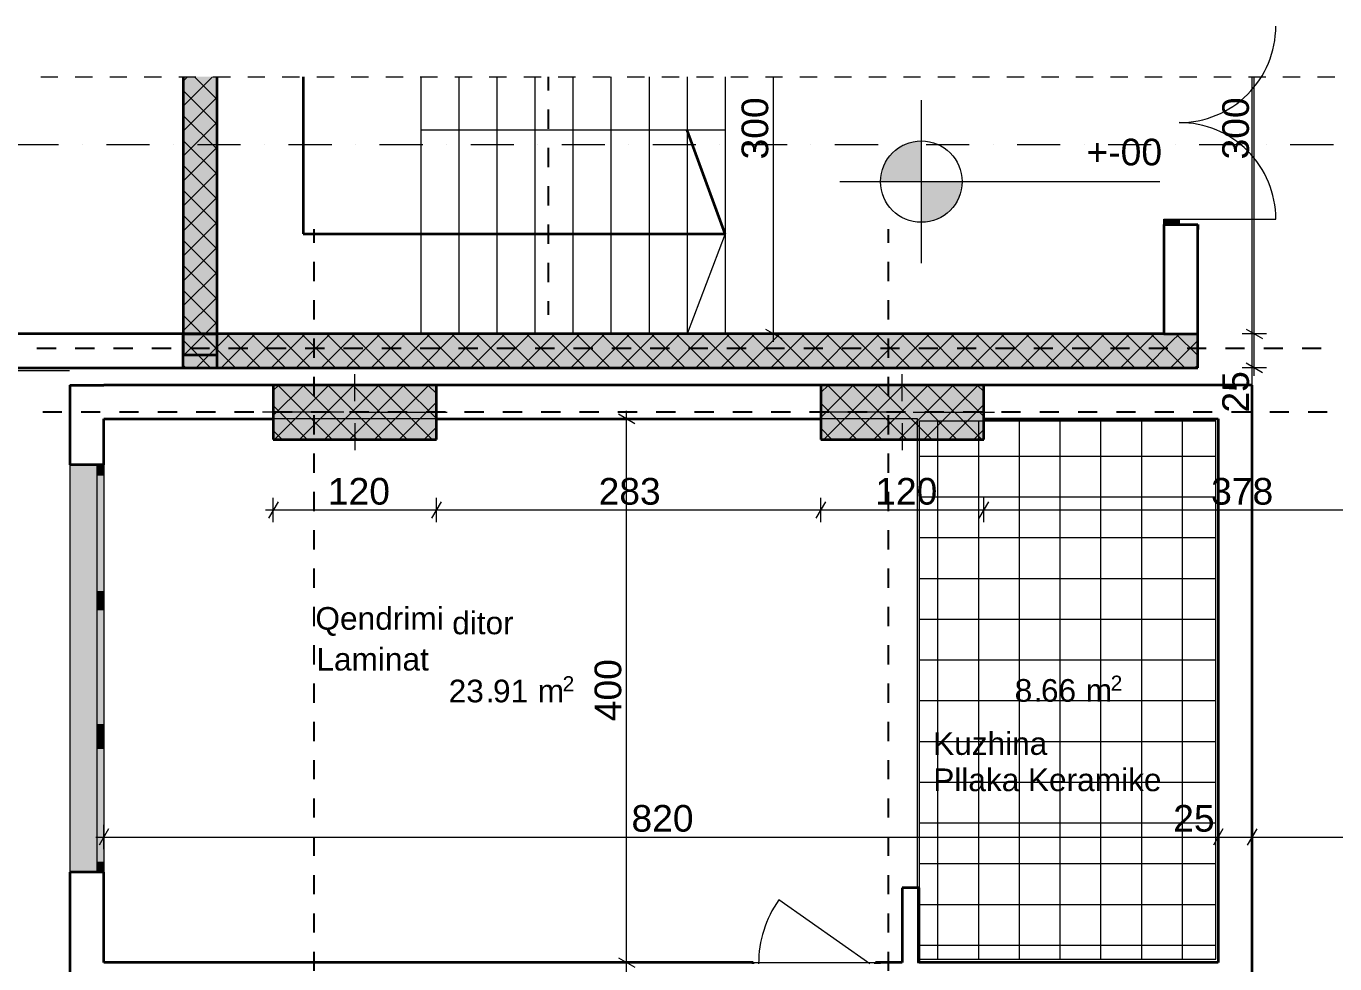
# Model space of a CAD drawing. Header units: centimetres. Extents: x -1402 to 3082, y -180 to 3169.
# Drawn here: x 263 to 1227, y 2462 to 3153 of the extents above; entities that cross this region are included whole.
import ezdxf

# ---------------------------------------------------------------- set-up
doc = ezdxf.new("R2010")
doc.units = ezdxf.units.CM
for name, color, linetype, true_color in [('PDF_Annotation - Text', 7, 'Continuous', 0xa80f02), ('PDF_Geometry', 7, 'Continuous', 0x999999), ('PDF_Marker - Section', 7, 'Continuous', 0x80c2ff), ('PDF_Structural - Shear', 7, 'Continuous', 0xdf0000), ('PDF_Text', 7, 'Continuous', 0xa80f02)]:
    doc.layers.add(name, color=color, linetype=linetype, true_color=true_color)
for name, color, linetype in [('PDF_Dimensioning - General', 7, 'Continuous'), ('PDF_Drawing & Figure', 7, 'Continuous'), ('PDF_Structural - Bearing', 7, 'Continuous')]:
    doc.layers.add(name, color=color, linetype=linetype)
doc.styles.add('PDF Arial', font='arial.ttf')

msp = doc.modelspace()

# ---------------------------------------------------------------- hatches: boundary and pattern name
at = {"layer": 'PDF_Dimensioning - General', "transparency": 33554559}
for points in [[(922.26, 3038.6), (892.25, 3038.6), (894.54, 3050.08), (901.04, 3059.82), (910.78, 3066.33), (922.26, 3068.61)], [(922.26, 3038.6), (952.28, 3038.6), (949.99, 3027.11), (943.49, 3017.37), (933.75, 3010.87), (922.26, 3008.58)]]:
    msp.add_hatch(color=256, dxfattribs=at).paths.add_polyline_path(points)

# ---------------------------------------------------------------- linework, layer by layer
at = {"layer": 'PDF_Dimensioning - General', "lineweight": 13}
for points in [[(813.39, 2926.5), (813.39, 3115.78)], [(922.26, 2978.57), (922.26, 3098.63)], [(862.23, 3038.6), (982.29, 3038.6)], [(807.39, 2929.97), (819.4, 2923.04)], [(1161.43, 2929.97), (1173.44, 2923.04)], [(822.4, 2926.5), (804.39, 2926.5)], [(813.39, 2920.63), (813.39, 2926.5)], [(1161.43, 2904.96), (1173.44, 2898.03)], [(714.2, 2863.73), (696.19, 2863.73)], [(711.2, 2860.26), (699.2, 2867.2)], [(705.2, 2863.73), (705.2, 2869.6)], [(705.2, 2463.33), (705.2, 2863.73)], [(448.49, 2802.68), (441.55, 2790.67)], [(568.54, 2802.68), (561.61, 2790.67)], [(851.56, 2802.68), (844.63, 2790.67)], [(971.62, 2802.68), (964.69, 2790.67)], [(320.19, 2546.75), (320.19, 2564.76)], [(1140.74, 2546.75), (1140.74, 2564.76)], [(1165.75, 2546.75), (1165.75, 2564.76)], [(314.32, 2555.76), (320.19, 2555.76)], [(323.66, 2561.76), (316.73, 2549.75)], [(320.19, 2555.76), (1140.74, 2555.76)], [(1144.2, 2561.76), (1137.27, 2549.75)], [(1140.74, 2555.76), (1165.75, 2555.76)], [(1169.22, 2561.76), (1162.28, 2549.75)], [(1165.75, 2555.76), (1346.49, 2555.76)], [(714.2, 2463.33), (696.19, 2463.33)], [(699.2, 2466.79), (711.2, 2459.86)], [(705.2, 2450.82), (705.2, 2463.33)]]:
    msp.add_lwpolyline(points, dxfattribs=at)
at = {"layer": 'PDF_Dimensioning - General', "color": 8, "lineweight": 15, "true_color": 0x7f7f7f}
for points in [[(1167.43, 2926.5), (1167.43, 3115.78)], [(1176.44, 2926.5), (1158.43, 2926.5)], [(1167.43, 2901.49), (1167.43, 2926.5)], [(1176.44, 2901.49), (1158.43, 2901.49)], [(1167.43, 2895.62), (1167.43, 2901.49)]]:
    msp.add_lwpolyline(points, dxfattribs=at)
at = {"layer": 'PDF_Dimensioning - General', "color": 253, "lineweight": 13, "true_color": 0x999999}
for points in [[(982.29, 3038.6), (1097.94, 3038.6)], [(445.02, 2787.67), (445.02, 2805.68)], [(565.08, 2787.67), (565.08, 2805.68)], [(848.1, 2787.67), (848.1, 2805.68)], [(968.15, 2787.67), (968.15, 2805.68)], [(439.15, 2796.67), (445.02, 2796.67)], [(445.02, 2796.67), (565.08, 2796.67)], [(565.08, 2796.67), (848.1, 2796.67)], [(848.1, 2796.67), (968.15, 2796.67)], [(968.15, 2796.67), (1346.49, 2796.67)]]:
    msp.add_lwpolyline(points, dxfattribs=at)
at = {"layer": 'PDF_Dimensioning - General', "lineweight": 13}
msp.add_circle((922.26, 3038.6), 30.01, dxfattribs=at)
at = {"layer": 'PDF_Drawing & Figure', "color": 104, "lineweight": 20, "true_color": 0x029e21}
msp.add_lwpolyline([(294.95, 2899.28), (-712.03, 2899.28)], dxfattribs=at)
at = {"layer": 'PDF_Geometry', "color": 251, "lineweight": 18, "true_color": 0x6a6a6a}
for points in [[(273.71, 3115.78), (286.41, 3115.78)], [(299.12, 3115.78), (311.82, 3115.78)], [(324.53, 3115.78), (337.24, 3115.78)], [(349.94, 3115.78), (362.65, 3115.78)], [(375.36, 3115.78), (388.06, 3115.78)], [(400.77, 3115.78), (413.48, 3115.78)], [(426.18, 3115.78), (438.89, 3115.78)], [(451.59, 3115.78), (464.3, 3115.78)], [(477, 3115.78), (489.71, 3115.78)], [(502.42, 3115.78), (515.12, 3115.78)], [(527.83, 3115.78), (540.53, 3115.78)], [(553.24, 3115.78), (565.95, 3115.78)], [(578.65, 3115.78), (591.36, 3115.78)], [(604.07, 3115.78), (616.77, 3115.78)], [(629.48, 3115.78), (642.19, 3115.78)], [(654.89, 3115.78), (667.6, 3115.78)], [(680.3, 3115.78), (693.01, 3115.78)], [(705.71, 3115.78), (718.42, 3115.78)], [(731.12, 3115.78), (743.83, 3115.78)], [(756.54, 3115.78), (769.24, 3115.78)], [(781.95, 3115.78), (794.66, 3115.78)], [(807.36, 3115.78), (820.07, 3115.78)], [(832.78, 3115.78), (845.48, 3115.78)], [(858.19, 3115.78), (870.9, 3115.78)], [(883.6, 3115.78), (896.31, 3115.78)], [(909.01, 3115.78), (921.72, 3115.78)], [(934.42, 3115.78), (947.13, 3115.78)], [(959.83, 3115.78), (972.54, 3115.78)], [(985.25, 3115.78), (997.95, 3115.78)], [(1010.66, 3115.78), (1023.37, 3115.78)], [(1036.07, 3115.78), (1048.78, 3115.78)], [(1061.49, 3115.78), (1074.19, 3115.78)], [(1086.9, 3115.78), (1099.61, 3115.78)], [(1112.31, 3115.78), (1125.02, 3115.78)], [(1137.72, 3115.78), (1150.43, 3115.78)], [(1163.13, 3115.78), (1175.84, 3115.78)], [(1188.54, 3115.78), (1201.25, 3115.78)], [(1213.96, 3115.78), (1226.66, 3115.78)]]:
    msp.add_lwpolyline(points, dxfattribs=at)
at = {"layer": 'PDF_Geometry', "color": 7, "lineweight": 13}
for points in [[(378.54, 2926.5), (378.54, 3115.78)], [(553.62, 3115.78), (553.62, 2926.5)], [(581.64, 3115.78), (581.64, 2926.5)], [(609.65, 3115.78), (609.65, 2926.5)], [(637.66, 3115.78), (637.66, 2926.5)], [(665.68, 3115.78), (665.68, 2926.5)], [(693.69, 3115.78), (693.69, 2926.5)], [(721.7, 3115.78), (721.7, 2926.5)], [(749.72, 3115.78), (749.72, 2926.5)], [(777.73, 3115.78), (777.73, 2926.5)], [(1165.75, 1363.49), (1165.75, 3115.78)], [(777.73, 3076.58), (553.62, 3076.58)], [(777.73, 3000.01), (749.72, 2926.5)], [(-712.03, 2926.5), (378.54, 2926.5)], [(320.19, 2863.73), (320.19, 2463.33)], [(919.43, 2863.73), (320.19, 2863.73)], [(919.43, 2518.2), (919.43, 2863.73)], [(920.56, 2862.07), (920.56, 2465.83)], [(1139.21, 2862.07), (920.56, 2862.07)], [(1139.21, 2465.83), (1139.21, 2862.07)], [(908.02, 2518.2), (919.43, 2518.2)], [(908.02, 2463.33), (908.02, 2518.2)], [(920.52, 2518.2), (919.43, 2518.2)], [(919.43, 2518.2), (919.43, 2463.33)], [(920.52, 2463.33), (920.52, 2518.2)], [(320.19, 2463.33), (908.02, 2463.33)], [(919.43, 2463.33), (920.52, 2463.33)], [(920.56, 2465.83), (1139.21, 2465.83)]]:
    msp.add_lwpolyline(points, dxfattribs=at)
at = {"layer": 'PDF_Geometry', "color": 5, "lineweight": 35}
for points in [[(467.05, 3115.78), (467.05, 3000.01)], [(777.73, 3000.01), (749.72, 3076.58)], [(467.05, 3000.01), (777.73, 3000.01)]]:
    msp.add_lwpolyline(points, dxfattribs=at)
at = {"layer": 'PDF_Geometry', "lineweight": 13}
for points in [[(934.47, 2465.83), (934.47, 2862.07)], [(964.49, 2465.83), (964.49, 2862.07)], [(994.5, 2465.83), (994.5, 2862.07)], [(1024.52, 2465.83), (1024.52, 2862.07)], [(1054.53, 2465.83), (1054.53, 2862.07)], [(1084.54, 2465.83), (1084.54, 2862.07)], [(1114.56, 2465.83), (1114.56, 2862.07)], [(920.56, 2836.32), (1139.21, 2836.32)], [(920.56, 2806.3), (1139.21, 2806.3)], [(920.56, 2776.29), (1139.21, 2776.29)], [(920.56, 2746.28), (1139.21, 2746.28)], [(920.56, 2716.26), (1139.21, 2716.26)], [(920.56, 2686.25), (1139.21, 2686.25)], [(920.56, 2656.23), (1139.21, 2656.23)], [(920.56, 2626.22), (1139.21, 2626.22)], [(920.56, 2596.2), (1139.21, 2596.2)], [(920.56, 2566.19), (1139.21, 2566.19)], [(920.56, 2536.18), (1139.21, 2536.18)], [(920.56, 2506.16), (1139.21, 2506.16)], [(920.56, 2476.15), (1139.21, 2476.15)]]:
    msp.add_lwpolyline(points, dxfattribs=at)
at = {"layer": 'PDF_Marker - Section', "lineweight": 18}
for points in [[(255.07, 3065.93), (286.84, 3065.93)], [(304.48, 3065.93), (304.48, 3065.93)], [(322.13, 3065.93), (353.9, 3065.93)], [(371.55, 3065.93), (371.55, 3065.93)], [(389.19, 3065.93), (420.96, 3065.93)], [(438.6, 3065.93), (438.6, 3065.93)], [(456.25, 3065.93), (488.01, 3065.93)], [(505.66, 3065.93), (505.66, 3065.93)], [(523.31, 3065.93), (555.08, 3065.93)], [(572.72, 3065.93), (572.72, 3065.93)], [(590.37, 3065.93), (622.14, 3065.93)], [(639.78, 3065.93), (639.78, 3065.93)], [(657.43, 3065.93), (689.19, 3065.93)], [(706.84, 3065.93), (706.84, 3065.93)], [(724.49, 3065.93), (756.26, 3065.93)], [(773.9, 3065.93), (773.9, 3065.93)], [(791.55, 3065.93), (823.32, 3065.93)], [(840.97, 3065.93), (840.97, 3065.93)], [(858.61, 3065.93), (890.38, 3065.93)], [(908.02, 3065.93), (908.02, 3065.93)], [(925.67, 3065.93), (957.43, 3065.93)], [(975.08, 3065.93), (975.08, 3065.93)], [(992.73, 3065.93), (1024.5, 3065.93)], [(1042.15, 3065.93), (1042.15, 3065.93)], [(1059.79, 3065.93), (1091.56, 3065.93)], [(1109.2, 3065.93), (1109.2, 3065.93)], [(1126.85, 3065.93), (1158.61, 3065.93)], [(1176.26, 3065.93), (1176.26, 3065.93)], [(1193.91, 3065.93), (1225.68, 3065.93)]]:
    msp.add_lwpolyline(points, dxfattribs=at)
at = {"layer": 'PDF_Structural - Bearing', "lineweight": 35}
for points in [[(378.54, 3115.78), (378.54, 2926.5)], [(378.54, 3115.78), (378.54, 2911.04)], [(403.55, 2926.5), (403.55, 3115.78)], [(403.55, 2911.04), (403.55, 3115.78)], [(1100.72, 3007.02), (1100.72, 3003.32)], [(1100.72, 3007.02), (1112.22, 3007.02)], [(1100.72, 3007.02), (1100.72, 2926.5)], [(1100.72, 3007.02), (1112.22, 3007.02)], [(1100.72, 3007.02), (1112.22, 3007.02)], [(1100.72, 3007.02), (1100.72, 3003.32)], [(1100.72, 3007.02), (1100.72, 3003.32)], [(1112.22, 3007.02), (1125.73, 3007.02)], [(1112.22, 3007.02), (1125.73, 3007.02)], [(1112.22, 3007.02), (1125.73, 3007.02)], [(1125.73, 3007.02), (1125.73, 3003.32)], [(1125.73, 2926.5), (1125.73, 3007.02)], [(1125.73, 3007.02), (1125.73, 3003.32)], [(1125.73, 3007.02), (1125.73, 3003.32)], [(403.55, 2926.5), (-712.03, 2926.5)], [(378.54, 2926.5), (403.55, 2926.5)], [(378.54, 2926.5), (403.55, 2926.5)], [(378.54, 2901.49), (378.54, 2926.5)], [(1100.72, 2926.5), (403.55, 2926.5)], [(403.55, 2901.49), (403.55, 2926.5)], [(1100.72, 2926.5), (1125.73, 2926.5)], [(1100.72, 2926.5), (1125.73, 2926.5)], [(1125.73, 2901.49), (1125.73, 2926.5)], [(378.54, 2911.04), (403.55, 2911.04)], [(-712.03, 2901.49), (403.55, 2901.49)], [(378.54, 2901.49), (1125.73, 2901.49)], [(295.18, 2888.74), (295.18, 2829.89)], [(295.18, 2888.74), (320.19, 2888.74)], [(445.02, 2888.74), (320.19, 2888.74)], [(565.08, 2888.74), (445.02, 2888.74)], [(445.02, 2888.74), (445.02, 2848.72)], [(848.1, 2888.74), (565.08, 2888.74)], [(565.08, 2848.72), (565.08, 2888.74)], [(968.15, 2888.74), (848.1, 2888.74)], [(848.1, 2888.74), (848.1, 2848.72)], [(1140.74, 2888.74), (968.15, 2888.74)], [(968.15, 2848.72), (968.15, 2888.74)], [(1165.75, 2888.74), (1140.74, 2888.74)], [(1165.75, 2316.02), (1165.75, 2888.74)], [(320.19, 2829.89), (320.19, 2863.73)], [(320.19, 2863.73), (445.02, 2863.73)], [(565.08, 2863.73), (848.1, 2863.73)], [(968.15, 2863.73), (1140.74, 2863.73)], [(1140.74, 2863.73), (1140.74, 2463.33)], [(445.02, 2848.72), (565.08, 2848.72)], [(848.1, 2848.72), (968.15, 2848.72)], [(315.19, 2829.89), (295.18, 2829.89)], [(315.19, 2829.89), (295.18, 2829.89)], [(320.19, 2829.89), (315.19, 2829.89)], [(320.19, 2829.89), (315.19, 2829.89)], [(320.19, 2829.89), (315.19, 2829.89)], [(315.19, 2529.75), (295.18, 2529.75)], [(295.18, 2529.75), (295.18, 2450.82)], [(315.19, 2529.75), (295.18, 2529.75)], [(320.19, 2529.75), (315.19, 2529.75)], [(320.19, 2529.75), (315.19, 2529.75)], [(320.19, 2529.75), (315.19, 2529.75)], [(320.19, 2463.33), (320.19, 2529.75)], [(908.02, 2518.2), (908.02, 2463.33)], [(920.52, 2518.2), (908.02, 2518.2)], [(920.52, 2463.33), (920.52, 2518.2)], [(425.24, 2463.33), (320.19, 2463.33)], [(450.26, 2463.33), (425.24, 2463.33)], [(798.38, 2463.33), (450.26, 2463.33)], [(798.38, 2463.33), (794.68, 2463.33)], [(798.38, 2463.33), (794.68, 2463.33)], [(798.38, 2463.33), (794.68, 2463.33)], [(798.38, 2462.33), (798.38, 2463.33)], [(798.38, 2462.33), (798.38, 2463.33)], [(798.38, 2462.33), (798.38, 2463.33)], [(888.42, 2463.33), (892.13, 2463.33)], [(888.42, 2462.33), (888.42, 2463.33)], [(908.02, 2463.33), (888.42, 2463.33)], [(888.42, 2462.33), (888.42, 2463.33)], [(888.42, 2462.33), (888.42, 2463.33)], [(888.42, 2463.33), (892.13, 2463.33)], [(888.42, 2463.33), (892.13, 2463.33)], [(1140.74, 2463.33), (920.52, 2463.33)]]:
    msp.add_lwpolyline(points, dxfattribs=at)
at = {"layer": 'PDF_Structural - Bearing', "lineweight": 13}
for points in [[(378.54, 3094.1), (400.22, 3115.78)], [(378.54, 3112.5), (381.83, 3115.78)], [(403.55, 3099.15), (386.91, 3115.78)], [(403.55, 3080.75), (378.54, 3105.76)], [(378.54, 3075.71), (403.55, 3100.72)], [(403.55, 3062.36), (378.54, 3087.37)], [(378.54, 3057.31), (403.55, 3082.33)], [(403.55, 3043.97), (378.54, 3068.98)], [(378.54, 3038.92), (403.55, 3063.93)], [(403.55, 3025.57), (378.54, 3050.58)], [(378.54, 3020.53), (403.55, 3045.54)], [(403.55, 3007.18), (378.54, 3032.19)], [(378.54, 3002.13), (403.55, 3027.15)], [(403.55, 2988.78), (378.54, 3013.8)], [(378.54, 2983.74), (403.55, 3008.75)], [(403.55, 2970.39), (378.54, 2995.4)], [(378.54, 2965.35), (403.55, 2990.36)], [(403.55, 2952), (378.54, 2977.01)], [(378.54, 2946.95), (403.55, 2971.96)], [(403.55, 2933.6), (378.54, 2958.62)], [(378.54, 2928.56), (403.55, 2953.57)], [(403.55, 2915.21), (378.54, 2940.22)], [(379.42, 2911.04), (403.55, 2935.18)], [(378.54, 2910.16), (394.88, 2926.5)], [(388.71, 2911.66), (378.54, 2921.83)], [(389.33, 2911.04), (378.54, 2921.83)], [(388.26, 2901.49), (413.27, 2926.5)], [(397.9, 2920.86), (392.26, 2926.5)], [(417.27, 2901.49), (397.9, 2920.86)], [(406.66, 2901.49), (431.66, 2926.5)], [(435.66, 2901.49), (410.65, 2926.5)], [(425.05, 2901.49), (450.06, 2926.5)], [(454.06, 2901.49), (429.05, 2926.5)], [(443.44, 2901.49), (468.45, 2926.5)], [(472.45, 2901.49), (447.44, 2926.5)], [(461.84, 2901.49), (486.85, 2926.5)], [(490.85, 2901.49), (465.83, 2926.5)], [(480.23, 2901.49), (505.24, 2926.5)], [(509.24, 2901.49), (484.23, 2926.5)], [(498.62, 2901.49), (523.64, 2926.5)], [(527.63, 2901.49), (502.62, 2926.5)], [(517.01, 2901.49), (542.03, 2926.5)], [(546.03, 2901.49), (521.01, 2926.5)], [(535.41, 2901.49), (560.42, 2926.5)], [(564.42, 2901.49), (539.4, 2926.5)], [(553.81, 2901.49), (578.81, 2926.5)], [(582.81, 2901.49), (557.8, 2926.5)], [(572.2, 2901.49), (597.21, 2926.5)], [(601.2, 2901.49), (576.2, 2926.5)], [(590.59, 2901.49), (615.6, 2926.5)], [(619.6, 2901.49), (594.59, 2926.5)], [(608.98, 2901.49), (634, 2926.5)], [(638, 2901.49), (612.98, 2926.5)], [(627.38, 2901.49), (652.39, 2926.5)], [(656.39, 2901.49), (631.38, 2926.5)], [(645.77, 2901.49), (670.78, 2926.5)], [(674.78, 2901.49), (649.77, 2926.5)], [(664.16, 2901.49), (689.18, 2926.5)], [(693.17, 2901.49), (668.16, 2926.5)], [(682.56, 2901.49), (707.57, 2926.5)], [(711.57, 2901.49), (686.55, 2926.5)], [(700.95, 2901.49), (725.96, 2926.5)], [(729.96, 2901.49), (704.95, 2926.5)], [(719.35, 2901.49), (744.36, 2926.5)], [(748.35, 2901.49), (723.35, 2926.5)], [(737.74, 2901.49), (762.75, 2926.5)], [(766.75, 2901.49), (741.74, 2926.5)], [(756.13, 2901.49), (781.15, 2926.5)], [(785.14, 2901.49), (760.13, 2926.5)], [(774.53, 2901.49), (799.54, 2926.5)], [(803.54, 2901.49), (778.52, 2926.5)], [(792.92, 2901.49), (817.93, 2926.5)], [(821.93, 2901.49), (796.92, 2926.5)], [(811.31, 2901.49), (836.33, 2926.5)], [(840.32, 2901.49), (815.31, 2926.5)], [(829.71, 2901.49), (854.72, 2926.5)], [(858.72, 2901.49), (833.7, 2926.5)], [(848.1, 2901.49), (873.11, 2926.5)], [(877.11, 2901.49), (852.1, 2926.5)], [(866.5, 2901.49), (891.5, 2926.5)], [(895.5, 2901.49), (870.49, 2926.5)], [(884.89, 2901.49), (909.9, 2926.5)], [(913.9, 2901.49), (888.89, 2926.5)], [(903.28, 2901.49), (928.3, 2926.5)], [(932.29, 2901.49), (907.28, 2926.5)], [(921.67, 2901.49), (946.69, 2926.5)], [(950.69, 2901.49), (925.67, 2926.5)], [(940.07, 2901.49), (965.08, 2926.5)], [(969.08, 2901.49), (944.07, 2926.5)], [(958.46, 2901.49), (983.47, 2926.5)], [(987.47, 2901.49), (962.46, 2926.5)], [(976.86, 2901.49), (1001.87, 2926.5)], [(1005.86, 2901.49), (980.86, 2926.5)], [(995.25, 2901.49), (1020.26, 2926.5)], [(1024.26, 2901.49), (999.25, 2926.5)], [(1013.64, 2901.49), (1038.65, 2926.5)], [(1042.65, 2901.49), (1017.64, 2926.5)], [(1032.04, 2901.49), (1057.05, 2926.5)], [(1061.05, 2901.49), (1036.04, 2926.5)], [(1050.43, 2901.49), (1075.44, 2926.5)], [(1079.44, 2901.49), (1054.43, 2926.5)], [(1068.82, 2901.49), (1093.84, 2926.5)], [(1097.83, 2901.49), (1072.82, 2926.5)], [(1087.22, 2901.49), (1106.47, 2920.75)], [(1116.23, 2901.49), (1091.21, 2926.5)], [(1106.47, 2920.75), (1112.23, 2926.5)], [(1125.73, 2910.39), (1109.61, 2926.5)], [(1115.67, 2911.55), (1125.73, 2921.61)], [(398.88, 2901.49), (388.71, 2911.66)], [(397.81, 2911.04), (403.55, 2916.78)], [(1105.61, 2901.49), (1115.67, 2911.55)], [(379.51, 2902.47), (378.54, 2903.44)], [(380.48, 2901.49), (379.51, 2902.47)], [(1124.01, 2901.49), (1124.87, 2902.35)], [(1124.87, 2902.35), (1125.73, 2903.22)], [(445.02, 2866.28), (467.48, 2888.74)], [(445.02, 2884.68), (449.09, 2888.74)], [(445.86, 2848.72), (485.87, 2888.74)], [(488.43, 2848.72), (448.41, 2888.74)], [(464.25, 2848.72), (504.26, 2888.74)], [(506.83, 2848.72), (466.81, 2888.74)], [(482.64, 2848.72), (522.66, 2888.74)], [(525.22, 2848.72), (485.2, 2888.74)], [(501.03, 2848.72), (541.06, 2888.74)], [(543.61, 2848.72), (503.59, 2888.74)], [(519.43, 2848.72), (559.45, 2888.74)], [(562.01, 2848.72), (521.99, 2888.74)], [(565.08, 2864.05), (540.38, 2888.74)], [(565.08, 2882.44), (558.78, 2888.74)], [(848.1, 2864.7), (872.14, 2888.74)], [(848.1, 2883.1), (853.75, 2888.74)], [(850.51, 2848.72), (890.53, 2888.74)], [(893.09, 2848.72), (853.07, 2888.74)], [(868.91, 2848.72), (908.92, 2888.74)], [(911.49, 2848.72), (871.47, 2888.74)], [(887.3, 2848.72), (927.32, 2888.74)], [(929.88, 2848.72), (889.86, 2888.74)], [(905.69, 2848.72), (945.72, 2888.74)], [(948.27, 2848.72), (908.25, 2888.74)], [(924.09, 2848.72), (964.11, 2888.74)], [(966.67, 2848.72), (926.64, 2888.74)], [(968.15, 2865.63), (945.04, 2888.74)], [(968.15, 2884.02), (963.44, 2888.74)], [(470.04, 2848.72), (445.02, 2873.74)], [(537.82, 2848.72), (565.08, 2875.98)], [(874.7, 2848.72), (848.1, 2875.33)], [(942.48, 2848.72), (968.15, 2874.4)], [(451.65, 2848.72), (445.02, 2855.35)], [(556.21, 2848.72), (565.08, 2857.58)], [(856.3, 2848.72), (848.1, 2856.93)], [(960.87, 2848.72), (968.15, 2856)]]:
    msp.add_lwpolyline(points, dxfattribs=at)
at = {"layer": 'PDF_Structural - Bearing', "color": 30, "lineweight": 20, "true_color": 0xff6600}
for points in [[(1100.72, 3007.02), (1100.72, 3011.03)], [(1100.72, 3011.03), (1112.22, 3011.03)], [(1112.22, 3007.02), (1100.72, 3007.02)], [(1112.22, 3011.03), (1112.22, 3007.02)], [(315.19, 2822.39), (315.19, 2829.89)], [(320.19, 2829.89), (320.19, 2822.39)], [(320.19, 2822.39), (315.19, 2822.39)], [(315.19, 2729.84), (315.19, 2736.65)], [(315.19, 2736.65), (320.19, 2736.65)], [(315.19, 2723.04), (315.19, 2729.84)], [(320.19, 2736.65), (320.19, 2729.84)], [(320.19, 2729.84), (320.19, 2723.04)], [(320.19, 2723.04), (315.19, 2723.04)], [(315.19, 2629.8), (315.19, 2638.55)], [(315.19, 2638.55), (320.19, 2638.55)], [(320.19, 2638.55), (320.19, 2629.8)], [(315.19, 2621.04), (315.19, 2629.8)], [(320.19, 2629.8), (320.19, 2621.04)], [(320.19, 2621.04), (315.19, 2621.04)], [(315.19, 2529.75), (315.19, 2537.25)], [(315.19, 2537.25), (320.19, 2537.25)], [(320.19, 2537.25), (320.19, 2529.75)]]:
    msp.add_lwpolyline(points, dxfattribs=at)
at = {"layer": 'PDF_Structural - Bearing', "color": 30, "lineweight": 18, "true_color": 0xff6600}
for points in [[(1112.22, 3011.03), (1183.26, 3011.03)], [(295.18, 2829.89), (295.18, 2529.75)], [(320.19, 2829.89), (320.19, 2529.75)], [(315.19, 2736.65), (315.19, 2822.39)], [(320.19, 2822.39), (320.19, 2736.65)], [(315.19, 2638.55), (315.19, 2723.04)], [(320.19, 2723.04), (320.19, 2638.55)], [(315.19, 2537.25), (315.19, 2621.04)], [(320.19, 2621.04), (320.19, 2537.25)], [(884.42, 2462.33), (817.22, 2509.38)]]:
    msp.add_lwpolyline(points, dxfattribs=at)
at = {"layer": 'PDF_Structural - Bearing', "color": 1, "lineweight": 0}
for points in [[(505.05, 2876.74), (505.05, 2896.75)], [(908.13, 2876.74), (908.13, 2896.75)], [(497.04, 2868.73), (437.01, 2868.73)], [(505.05, 2868.73), (505.05, 2868.73)], [(513.05, 2868.73), (573.08, 2868.73)], [(900.12, 2868.73), (840.1, 2868.73)], [(908.13, 2868.73), (908.13, 2868.73)], [(916.13, 2868.73), (976.16, 2868.73)], [(505.05, 2860.73), (505.05, 2840.72)], [(908.13, 2860.73), (908.13, 2840.72)]]:
    msp.add_lwpolyline(points, dxfattribs=at)
at = {"layer": 'PDF_Structural - Bearing', "color": 30, "lineweight": 18, "true_color": 0xff6600}
for centre, radius, start, end in [((1112.23, 3153.08), 71.03, 269.99127, 0.01105), ((1112.24, 3011.04), 71.03, 359.98909, 90.0093), ((884.41, 2462.34), 82.03, 145.00236, 180.00707)]:
    msp.add_arc(centre, radius, start, end, dxfattribs=at)
at = {"layer": 'PDF_Structural - Bearing', "transparency": 33554559}
msp.add_solid([(378.54, 2926.5), (378.54, 3115.78), (403.55, 2926.5), (403.55, 3115.78)], dxfattribs=at)
at = {"layer": 'PDF_Structural - Bearing', "color": 7, "true_color": 0xffffff, "transparency": 33554559}
for points in [[(378.54, 2911.04), (378.54, 3115.78), (403.55, 2911.04), (403.55, 3115.78)], [(1100.72, 3007.02), (1100.72, 3011.03), (1112.22, 3007.02), (1112.22, 3011.03)], [(403.55, 2926.5), (378.54, 2901.49), (378.54, 2926.5)], [(1100.72, 2926.5), (1125.73, 2901.49), (403.55, 2926.5), (378.54, 2901.49)], [(1100.72, 2926.5), (1125.73, 2926.5), (1125.73, 2901.49)], [(565.08, 2848.72), (445.02, 2848.72), (565.08, 2888.74), (445.02, 2888.74)], [(968.15, 2848.72), (848.1, 2848.72), (968.15, 2888.74), (848.1, 2888.74)], [(320.19, 2529.75), (295.18, 2529.75), (320.19, 2829.89), (295.18, 2829.89)], [(320.19, 2829.89), (315.19, 2829.89), (320.19, 2822.39), (315.19, 2822.39)], [(320.19, 2822.39), (315.19, 2822.39), (320.19, 2736.65), (315.19, 2736.65)], [(315.19, 2729.84), (320.19, 2729.84), (315.19, 2736.65), (320.19, 2736.65)], [(320.19, 2729.84), (315.19, 2729.84), (320.19, 2723.04), (315.19, 2723.04)], [(320.19, 2723.04), (315.19, 2723.04), (320.19, 2638.55), (315.19, 2638.55)], [(315.19, 2629.8), (320.19, 2629.8), (315.19, 2638.55), (320.19, 2638.55)], [(320.19, 2629.8), (315.19, 2629.8), (320.19, 2621.04), (315.19, 2621.04)], [(320.19, 2621.04), (315.19, 2621.04), (320.19, 2537.25), (315.19, 2537.25)], [(315.19, 2529.75), (320.19, 2529.75), (315.19, 2537.25), (320.19, 2537.25)]]:
    msp.add_solid(points, dxfattribs=at)
at = {"layer": 'PDF_Structural - Shear', "lineweight": 25}
for points in [[(647.46, 3115.78), (647.46, 3105.72)], [(647.46, 3091.6), (647.46, 3077.48)], [(647.46, 3063.36), (647.46, 3049.24)], [(647.46, 3035.13), (647.46, 3021.01)], [(647.46, 3006.89), (647.46, 2992.77)], [(475.04, 2993.54), (475.04, 3003.54)], [(898.12, 2993.54), (898.12, 3003.54)], [(475.04, 2965.31), (475.04, 2979.43)], [(647.46, 2978.66), (647.46, 2964.54)], [(898.12, 2965.31), (898.12, 2979.43)], [(475.04, 2937.07), (475.04, 2951.19)], [(647.46, 2950.42), (647.46, 2940.43)], [(898.12, 2937.07), (898.12, 2951.19)], [(475.04, 2908.84), (475.04, 2922.95)], [(898.12, 2908.84), (898.12, 2922.95)], [(270.87, 2915.98), (284.99, 2915.98)], [(299.11, 2915.98), (313.22, 2915.98)], [(327.34, 2915.98), (341.46, 2915.98)], [(355.58, 2915.98), (369.7, 2915.98)], [(383.82, 2915.98), (397.93, 2915.98)], [(412.05, 2915.98), (426.17, 2915.98)], [(440.29, 2915.98), (454.4, 2915.98)], [(468.52, 2915.98), (482.64, 2915.98)], [(496.76, 2915.98), (510.87, 2915.98)], [(524.99, 2915.98), (539.11, 2915.98)], [(553.23, 2915.98), (567.35, 2915.98)], [(581.47, 2915.98), (595.59, 2915.98)], [(609.7, 2915.98), (623.82, 2915.98)], [(637.94, 2915.98), (652.05, 2915.98)], [(666.17, 2915.98), (680.29, 2915.98)], [(694.41, 2915.98), (708.52, 2915.98)], [(722.64, 2915.98), (736.76, 2915.98)], [(750.88, 2915.98), (765, 2915.98)], [(779.12, 2915.98), (793.23, 2915.98)], [(807.35, 2915.98), (821.47, 2915.98)], [(835.59, 2915.98), (849.71, 2915.98)], [(863.82, 2915.98), (877.94, 2915.98)], [(892.06, 2915.98), (906.18, 2915.98)], [(920.29, 2915.98), (934.41, 2915.98)], [(948.53, 2915.98), (962.65, 2915.98)], [(976.77, 2915.98), (990.88, 2915.98)], [(1005, 2915.98), (1019.12, 2915.98)], [(1033.24, 2915.98), (1047.36, 2915.98)], [(1061.48, 2915.98), (1075.59, 2915.98)], [(1089.71, 2915.98), (1103.83, 2915.98)], [(1117.94, 2915.98), (1132.06, 2915.98)], [(1146.18, 2915.98), (1160.3, 2915.98)], [(1174.41, 2915.98), (1188.53, 2915.98)], [(1202.65, 2915.98), (1216.77, 2915.98)], [(475.04, 2880.6), (475.04, 2894.72)], [(898.12, 2880.6), (898.12, 2894.72)], [(289.39, 2868.73), (275.27, 2868.73)], [(317.62, 2868.73), (303.5, 2868.73)], [(345.86, 2868.73), (331.74, 2868.73)], [(374.1, 2868.73), (359.98, 2868.73)], [(402.33, 2868.73), (388.22, 2868.73)], [(430.57, 2868.73), (416.45, 2868.73)], [(458.8, 2868.73), (444.69, 2868.73)], [(487.04, 2868.73), (472.92, 2868.73)], [(475.04, 2852.36), (475.04, 2866.48)], [(515.27, 2868.73), (501.15, 2868.73)], [(543.51, 2868.73), (529.39, 2868.73)], [(571.75, 2868.73), (557.63, 2868.73)], [(599.98, 2868.73), (585.87, 2868.73)], [(628.22, 2868.73), (614.1, 2868.73)], [(656.46, 2868.73), (642.34, 2868.73)], [(684.69, 2868.73), (670.57, 2868.73)], [(712.92, 2868.73), (698.81, 2868.73)], [(741.16, 2868.73), (727.04, 2868.73)], [(769.4, 2868.73), (755.28, 2868.73)], [(797.63, 2868.73), (783.51, 2868.73)], [(825.87, 2868.73), (811.75, 2868.73)], [(854.11, 2868.73), (839.99, 2868.73)], [(882.34, 2868.73), (868.22, 2868.73)], [(910.58, 2868.73), (896.46, 2868.73)], [(898.12, 2852.36), (898.12, 2866.48)], [(938.81, 2868.73), (924.69, 2868.73)], [(967.05, 2868.73), (952.93, 2868.73)], [(995.28, 2868.73), (981.16, 2868.73)], [(1023.52, 2868.73), (1009.4, 2868.73)], [(1051.76, 2868.73), (1037.64, 2868.73)], [(1079.99, 2868.73), (1065.87, 2868.73)], [(1108.23, 2868.73), (1094.11, 2868.73)], [(1136.46, 2868.73), (1122.34, 2868.73)], [(1164.7, 2868.73), (1150.58, 2868.73)], [(1192.93, 2868.73), (1178.81, 2868.73)], [(1221.17, 2868.73), (1207.05, 2868.73)], [(475.04, 2824.13), (475.04, 2838.25)], [(898.12, 2824.13), (898.12, 2838.25)], [(475.04, 2795.89), (475.04, 2810.01)], [(898.12, 2795.89), (898.12, 2810.01)], [(475.04, 2767.66), (475.04, 2781.78)], [(898.12, 2767.66), (898.12, 2781.78)], [(475.04, 2739.42), (475.04, 2753.54)], [(898.12, 2739.42), (898.12, 2753.54)], [(475.04, 2711.18), (475.04, 2725.3)], [(898.12, 2711.18), (898.12, 2725.3)], [(475.04, 2682.95), (475.04, 2697.06)], [(898.12, 2682.95), (898.12, 2697.06)], [(475.04, 2654.71), (475.04, 2668.83)], [(898.12, 2654.71), (898.12, 2668.83)], [(475.04, 2626.48), (475.04, 2640.6)], [(898.12, 2626.48), (898.12, 2640.6)], [(475.04, 2598.25), (475.04, 2612.36)], [(898.12, 2598.25), (898.12, 2612.36)], [(475.04, 2570.01), (475.04, 2584.13)], [(898.12, 2570.01), (898.12, 2584.13)], [(475.04, 2541.77), (475.04, 2555.89)], [(898.12, 2541.77), (898.12, 2555.89)], [(475.04, 2513.53), (475.04, 2527.65)], [(898.12, 2513.53), (898.12, 2527.65)], [(475.04, 2485.3), (475.04, 2499.42)], [(898.12, 2485.3), (898.12, 2499.42)], [(475.04, 2457.06), (475.04, 2471.18)], [(898.12, 2457.06), (898.12, 2471.18)]]:
    msp.add_lwpolyline(points, dxfattribs=at)

# ---------------------------------------------------------------- texts
at = {"layer": 'PDF_Annotation - Text', "char_height": 16.6968, "attachment_point": 7, "style": 'PDF Arial'}
for s, insert in [('\\W0.999002;Qendrimi', (476.01, 2703.88)), ('\\W0.997860;ditor', (576.75, 2704.9)), ('\\W0.998109;Laminat', (476.74, 2678.17)), ('\\W0.997471;Kuzhina', (930.91, 2616.03)), ('\\W0.997879;Pllaka', (931, 2589.3)), ('\\W0.998422;Keramike', (1000.73, 2589.3))]:
    msp.add_mtext(s, dxfattribs=dict(at, insert=insert))
at = {"layer": 'PDF_Dimensioning - General', "color": 5, "char_height": 19.6434, "attachment_point": 7, "rotation": 90, "style": 'PDF Arial'}
for s, insert in [('\\W0.998396;300', (809.74, 3054.92)), ('\\W0.998396;300', (1163.77, 3054.92)), ('\\W0.998920;25', (1163.76, 2868.45))]:
    msp.add_mtext(s, dxfattribs=dict(at, insert=insert))
at = {"layer": 'PDF_Dimensioning - General', "color": 5, "insert": (1043.82, 3050.27), "char_height": 19.6434, "attachment_point": 7, "style": 'PDF Arial'}
msp.add_mtext('\\W1.000502;+-00', dxfattribs=at)
at = {"layer": 'PDF_Dimensioning - General', "char_height": 19.6434, "attachment_point": 7, "style": 'PDF Arial'}
for s, insert in [('\\W0.998111;120', (485.23, 2800.34)), ('\\W0.997261;283', (684.61, 2800.33)), ('\\W0.998111;120', (888.31, 2800.34)), ('\\W0.998154;378', (1135.67, 2800.33)), ('\\W0.998109;820', (708.79, 2559.42)), ('\\W0.998920;25', (1107.7, 2559.42))]:
    msp.add_mtext(s, dxfattribs=dict(at, insert=insert))
at = {"layer": 'PDF_Dimensioning - General', "insert": (701.53, 2641.08), "char_height": 19.6434, "attachment_point": 7, "rotation": 90, "style": 'PDF Arial'}
msp.add_mtext('\\W0.998241;400', dxfattribs=at)
at = {"layer": 'PDF_Text', "attachment_point": 7, "style": 'PDF Arial'}
for s, insert, char_height in [('\\W0.997861;23', (574.17, 2654.73), 16.6968), ('\\W0.997972;91', (606.79, 2654.74), 16.6968), ('\\W1.001521;2', (658.07, 2663.19), 11.0199), ('\\W1.001941;8', (990.94, 2655.16), 16.6968), ('\\W0.997667;66', (1010.32, 2655.16), 16.6968), ('\\W1.001521;2', (1061.67, 2663.61), 11.0199), ('\\W1.000269;m', (639.7, 2655.03), 16.6968), ('\\W1.000269;m', (1043.3, 2655.45), 16.6968), ('\\W0.996394;.', (601.41, 2655.03), 16.6968), ('\\W0.996394;.', (1005.03, 2655.45), 16.6968)]:
    msp.add_mtext(s, dxfattribs=dict(at, insert=insert, char_height=char_height))

doc.saveas('drawing.dxf')
